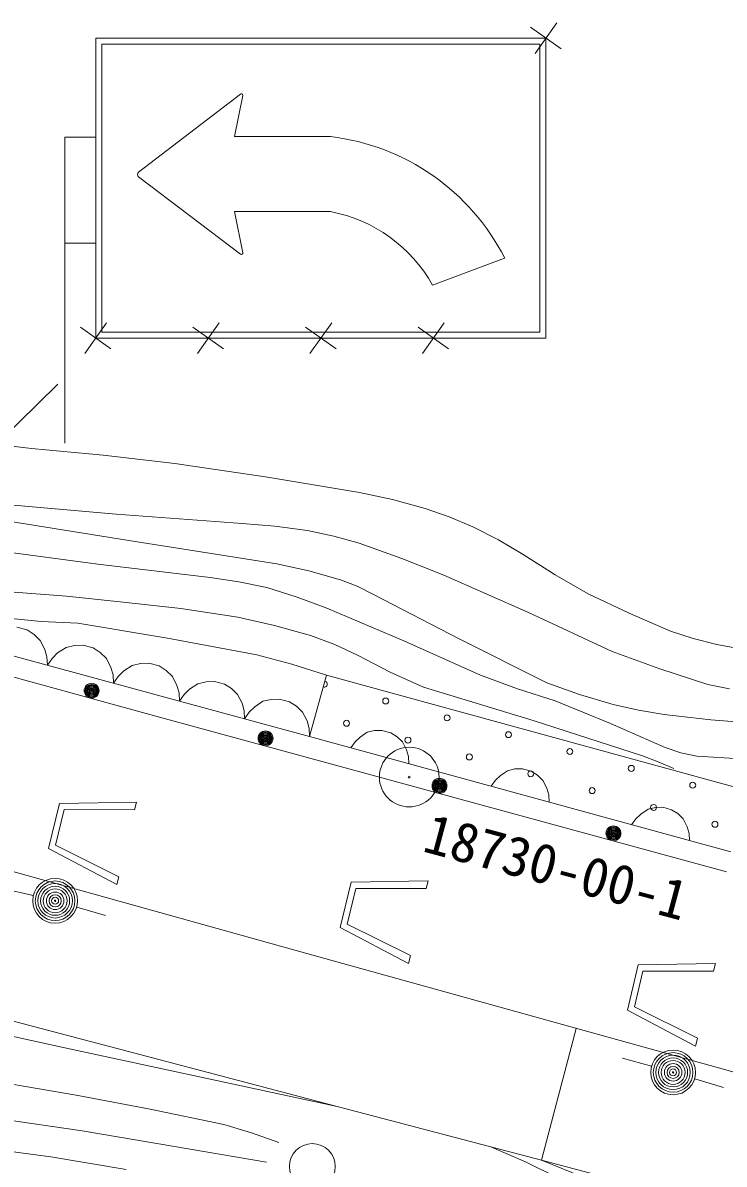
# Model space of a CAD drawing. Units: millimetres, scale not verified. Extents: x 40000 to 680000, y -32072 to 380000.
# Drawn here: x 425420 to 448786, y 287500 to 325550 of the extents above; entities that cross this region are included whole.
import ezdxf
from ezdxf.enums import TextEntityAlignment as Align

# ---------------------------------------------------------------- set-up
doc = ezdxf.new("R2010")
doc.units = ezdxf.units.MM
doc.header["$LTSCALE"] = 1000
doc.layers.add('1_1', color=7, linetype='Continuous')
doc.layers.add('S-BGD', color=7, linetype='Continuous', lineweight=13)
doc.styles.add('ＭＳ ゴシック', font='')
doc.styles.get('ＭＳ ゴシック').set_extended_font_data('MS Gothic')

# ---------------------------------------------------------------- blocks, each defined once
blk = doc.blocks.new('BUHIN1')
at = {"color": 6, "linetype": 'Continuous', "lineweight": 13}
for radius in [995, 30]:
    blk.add_circle((0, 0), radius, dxfattribs=at)

msp = doc.modelspace()

# ---------------------------------------------------------------- linework, layer by layer
at = {"layer": 'S-BGD'}
for p, q in [((442338, 325403), (443357, 324679)), ((442486, 324531), (443210, 325550)), ((427848, 315041), (427848, 325041)), ((427848, 325041), (442848, 325041)), ((442848, 325041), (442848, 315041)), ((428048, 315241), (428048, 324841)), ((428048, 324841), (442648, 324841)), ((442648, 324841), (442648, 315241)), ((429277, 320575), (432668, 323176)), ((432473, 321757), (432747, 323126)), ((426815, 311542), (426815, 321742)), ((426815, 321742), (427848, 321742)), ((435673, 321757), (432473, 321757)), ((432668, 317837), (429278, 320416)), ((432473, 319257), (435673, 319257)), ((432473, 319257), (432748, 317887)), ((427848, 318210), (426815, 318210)), ((441473, 317707), (439073, 316807)), ((427486, 314531), (428210, 315550)), ((431236, 314531), (431960, 315550)), ((434986, 314531), (435710, 315550)), ((438736, 314531), (439460, 315550)), ((427338, 315403), (428357, 314679)), ((442648, 315241), (428048, 315241)), ((431088, 315403), (432107, 314679)), ((434838, 315403), (435857, 314679)), ((438588, 315403), (439607, 314679)), ((442848, 315041), (427848, 315041)), ((426589, 313504), (419025, 306119)), ((423964, 311559), (425709, 311360)), ((425709, 311360), (428095, 311141)), ((428095, 311141), (430483, 310861)), ((430483, 310861), (433566, 310406)), ((433566, 310406), (436636, 309891)), ((436636, 309891), (437734, 309657)), ((428530, 309166), (424341, 309535)), ((437734, 309657), (438825, 309363)), ((438825, 309363), (439626, 309086)), ((424039, 309084), (428952, 308287)), ((432725, 308856), (428530, 309166)), ((439626, 309086), (440414, 308750)), ((433821, 308768), (432725, 308856)), ((434909, 308621), (433821, 308768)), ((435778, 308439), (434909, 308621)), ((440414, 308750), (441265, 308313)), ((428952, 308287), (433878, 307518)), ((436622, 308201), (435778, 308439)), ((438044, 307696), (436622, 308201)), ((441265, 308313), (442088, 307822)), ((427919, 307498), (424181, 308001)), ((442088, 307822), (443154, 307142)), ((431660, 307056), (427919, 307498)), ((433878, 307518), (434950, 307280)), ((439444, 307134), (438044, 307696)), ((434950, 307280), (436007, 306983)), ((442265, 305890), (439444, 307134)), ((443154, 307142), (444252, 306514)), ((432618, 306917), (431660, 307056)), ((433553, 306722), (432618, 306917)), ((434559, 306407), (433553, 306722)), ((436007, 306983), (436563, 306767)), ((436563, 306767), (437104, 306492)), ((424990, 306576), (426880, 306439)), ((426880, 306439), (428764, 306241)), ((435547, 306033), (434559, 306407)), ((437104, 306492), (439974, 304998)), ((444252, 306514), (445616, 305865)), ((428764, 306241), (430680, 306020)), ((430680, 306020), (432585, 305739)), ((438119, 304945), (435547, 306033)), ((426033, 305596), (424813, 305712)), ((427254, 305541), (426033, 305596)), ((430245, 305041), (427254, 305541)), ((432585, 305739), (433804, 305461)), ((445056, 304593), (442265, 305890)), ((445616, 305865), (447002, 305274)), ((418817, 305463), (430422, 302282)), ((425559, 305312), (425218, 305405)), ((425795, 305159), (425559, 305312)), ((426002, 304961), (425795, 305159)), ((433804, 305461), (435007, 305125)), ((447002, 305274), (447757, 305023)), ((426150, 304660), (426002, 304961)), ((427138, 304793), (426860, 304727)), ((427420, 304805), (427138, 304793)), ((427761, 304712), (427420, 304805)), ((433220, 304482), (430245, 305041)), ((435007, 305125), (435810, 304820)), ((435810, 304820), (436589, 304460)), ((440663, 303803), (438119, 304945)), ((439974, 304998), (442879, 303552)), ((447757, 305023), (448539, 304827)), ((448539, 304827), (450305, 304489)), ((424036, 304734), (430641, 302934)), ((426224, 304410), (426150, 304660)), ((426237, 304134), (426224, 304410)), ((426580, 304543), (426394, 304363)), ((426860, 304727), (426580, 304543)), ((427997, 304559), (427761, 304712)), ((428203, 304361), (427997, 304559)), ((434385, 304174), (433220, 304482)), ((436589, 304460), (437660, 303908)), ((446639, 304012), (445056, 304593)), ((426394, 304363), (426237, 304134)), ((428352, 304060), (428203, 304361)), ((428426, 303810), (428352, 304060)), ((429062, 304127), (428781, 303943)), ((429340, 304193), (429062, 304127)), ((429621, 304205), (429340, 304193)), ((429963, 304112), (429621, 304205)), ((430199, 303959), (429963, 304112)), ((435536, 303807), (434385, 304174)), ((428439, 303534), (428426, 303810)), ((428596, 303763), (428439, 303534)), ((428781, 303943), (428596, 303763)), ((430405, 303761), (430199, 303959)), ((430554, 303461), (430405, 303761)), ((435536, 303807), (434976, 301758)), ((449548, 299961), (435536, 303807)), ((437660, 303908), (438768, 303406)), ((441903, 303343), (440663, 303803)), ((448243, 303488), (446639, 304012)), ((430627, 303210), (430554, 303461)), ((430977, 303338), (430795, 303160)), ((431253, 303519), (430977, 303338)), ((431527, 303584), (431253, 303519)), ((431804, 303596), (431527, 303584)), ((432140, 303505), (431804, 303596)), ((432372, 303355), (432140, 303505)), ((432576, 303160), (432372, 303355)), ((438768, 303406), (442427, 302290)), ((443155, 302944), (441903, 303343)), ((442879, 303552), (443971, 303163)), ((448967, 303342), (448243, 303488)), ((430641, 302934), (430627, 303210)), ((430795, 303160), (430641, 302934)), ((430641, 302934), (434976, 301758)), ((432722, 302864), (432576, 303160)), ((433421, 302931), (433145, 302750)), ((433695, 302996), (433421, 302931)), ((433971, 303008), (433695, 302996)), ((434307, 302917), (433971, 303008)), ((434540, 302767), (434307, 302917)), ((444999, 302193), (443155, 302944)), ((443971, 303163), (445092, 302827)), ((432795, 302618), (432722, 302864)), ((432809, 302346), (432795, 302618)), ((432963, 302572), (432809, 302346)), ((433145, 302750), (432963, 302572)), ((434743, 302572), (434540, 302767)), ((434890, 302276), (434743, 302572)), ((445092, 302827), (445928, 302631)), ((445928, 302631), (446783, 302494)), ((446783, 302494), (448342, 302313)), ((430422, 302282), (448859, 297245)), ((434963, 302030), (434890, 302276)), ((442427, 302290), (446064, 301118)), ((446815, 301389), (444999, 302193)), ((448342, 302313), (449917, 302191)), ((434976, 301758), (434963, 302030)), ((434976, 301758), (449005, 297910)), ((436488, 301582), (436655, 301738)), ((436655, 301738), (436897, 301900)), ((436897, 301900), (437141, 301958)), ((437141, 301958), (437386, 301963)), ((437386, 301963), (437685, 301881)), ((437685, 301881), (437893, 301751)), ((437893, 301751), (438073, 301578)), ((436350, 301381), (436488, 301582)), ((438073, 301578), (438203, 301314)), ((447344, 301213), (446815, 301389)), ((438203, 301314), (438267, 301094)), ((438267, 301094), (438279, 300852)), ((446064, 301118), (446582, 300913)), ((447875, 301098), (447344, 301213)), ((449335, 301009), (447875, 301098)), ((441331, 300456), (441573, 300617)), ((441573, 300617), (441817, 300675)), ((441817, 300675), (442062, 300680)), ((442062, 300680), (442361, 300598)), ((442361, 300598), (442569, 300469)), ((446582, 300913), (447105, 300695)), ((441026, 300099), (441164, 300299)), ((441164, 300299), (441331, 300456)), ((442569, 300469), (442749, 300295)), ((442749, 300295), (442879, 300031)), ((442879, 300031), (442943, 299811)), ((426278, 298020), (426637, 299528)), ((429210, 299568), (426637, 299528)), ((429144, 299312), (429210, 299568)), ((442943, 299811), (442955, 299569)), ((426513, 298132), (426796, 299322)), ((429144, 299312), (426796, 299322)), ((445840, 299016), (446008, 299173)), ((446008, 299173), (446249, 299335)), ((446249, 299335), (446493, 299392)), ((446493, 299392), (446738, 299397)), ((446738, 299397), (447037, 299315)), ((447037, 299315), (447245, 299186)), ((447245, 299186), (447425, 299012)), ((434686, 294577), (419035, 298942)), ((445702, 298816), (445840, 299016)), ((447425, 299012), (447555, 298748)), ((447555, 298748), (447619, 298528)), ((447619, 298528), (447631, 298287)), ((428548, 296821), (426278, 298020)), ((428616, 297083), (426513, 298132)), ((428548, 296821), (428614, 297077)), ((435996, 295394), (436355, 296903)), ((438928, 296942), (436355, 296903)), ((438862, 296686), (438928, 296942)), ((425766, 296454), (424793, 296684)), ((436231, 295507), (436514, 296696)), ((438862, 296686), (436514, 296696)), ((427216, 296071), (428176, 295791)), ((435888, 289427), (411704, 295803)), ((438266, 294195), (435996, 295394)), ((438334, 294457), (436231, 295507)), ((448722, 290675), (434686, 294577)), ((438266, 294195), (438332, 294451)), ((445563, 292638), (445922, 294147)), ((448494, 294186), (445922, 294147)), ((448428, 293930), (448494, 294186)), ((445797, 292751), (446081, 293940)), ((448428, 293930), (446081, 293940)), ((416427, 293656), (426817, 291375)), ((447832, 291439), (445563, 292638)), ((447900, 291701), (445797, 292751)), ((443855, 292028), (442697, 287632)), ((447832, 291439), (447899, 291695)), ((426817, 291375), (435888, 289427)), ((446363, 290763), (445401, 291033)), ((422283, 290633), (427200, 289798)), ((447804, 290346), (448762, 290060)), ((458410, 287934), (448722, 290675)), ((427200, 289798), (429665, 289339)), ((429665, 289339), (432120, 288822)), ((435888, 289427), (442697, 287632)), ((442696, 287632), (435888, 289427)), ((424646, 289011), (427396, 288617)), ((432120, 288822), (433037, 288545)), ((427396, 288617), (430468, 288092)), ((433037, 288545), (433950, 288222)), ((426348, 287746), (421622, 288378)), ((430468, 288092), (433537, 287571)), ((441037, 288070), (442162, 287580)), ((428857, 287323), (426348, 287746)), ((442162, 287580), (443271, 287032)), ((442697, 287632), (450241, 284590)), ((452199, 285127), (442697, 287632))]:
    msp.add_line(p, q, dxfattribs=at)
for centre, radius in [((427711, 303283), 249), ((427711, 303283), 220), ((427711, 303283), 191), ((427711, 303283), 161), ((427711, 303283), 132), ((427711, 303283), 97.5), ((427711, 303283), 67.5), ((427711, 303283), 38.7), ((427711, 303283), 7.5), ((437509, 302941), 99.5), ((436205, 302199), 99.5), ((439555, 302380), 99.5), ((433506, 301697), 249), ((433506, 301697), 220), ((433506, 301697), 191), ((433506, 301697), 161), ((433506, 301697), 132), ((433506, 301697), 97.5), ((433506, 301697), 67.5), ((433506, 301697), 38.7), ((438251, 301638), 99.5), ((441600, 301819), 99.5), ((433506, 301697), 7.5), ((443646, 301257), 99.5), ((440297, 301076), 99.5), ((442343, 300515), 99.5), ((445692, 300696), 99.5), ((439302, 300114), 249), ((439302, 300114), 220), ((439302, 300114), 191), ((439302, 300114), 161), ((439302, 300114), 132), ((439302, 300114), 97.5), ((447738, 300135), 99.5), ((439302, 300114), 67.5), ((439302, 300114), 38.7), ((439302, 300114), 7.5), ((444388, 299954), 99.5), ((446434, 299393), 99.5), ((445098, 298530), 249), ((445098, 298530), 220), ((445098, 298530), 191), ((445098, 298530), 161), ((448480, 298831), 99.5), ((445098, 298530), 132), ((445098, 298530), 97.5), ((445098, 298530), 67.5), ((445098, 298530), 38.7), ((445098, 298530), 7.5), ((426496, 296281), 746), ((426496, 296281), 660), ((426496, 296281), 574), ((426496, 296281), 484), ((426496, 296281), 398), ((426496, 296281), 292), ((426496, 296281), 202), ((426496, 296281), 116), ((426496, 296281), 22.5), ((447085, 290560), 746), ((447085, 290560), 660), ((447085, 290560), 574), ((447085, 290560), 484), ((447085, 290560), 398), ((447085, 290560), 292), ((447085, 290560), 202), ((447085, 290560), 116), ((447085, 290560), 22.5), ((435064, 287422), 765)]:
    msp.add_circle(centre, radius, dxfattribs=at)
for centre, radius, start, end in [((432698, 323136), 50, 348.6901, 127.4906), ((434787, 314309), 7500, 26.9358, 83.2129), ((429338, 320496), 100, 127.4906, 232.7394), ((434720, 314349), 5000, 29.4476, 79.0002), ((432699, 317877), 50, 232.7394, 11.3099), ((435463, 303502), 99.5, 248.9155, 80.5326)]:
    msp.add_arc(centre, radius, start, end, dxfattribs=at)

# ---------------------------------------------------------------- block references
at = {"layer": '1_1', "rotation": 27.29809}
msp.add_blockref('BUHIN1', (438293, 300405), dxfattribs=at)

# ---------------------------------------------------------------- texts
at = {"layer": 'S-BGD', "style": 'ＭＳ ゴシック'}
msp.add_text('18730-00-1', height=1320, rotation=345, dxfattribs=at).set_placement((438586, 297558), align=Align.BOTTOM_LEFT)

doc.saveas('drawing.dxf')
